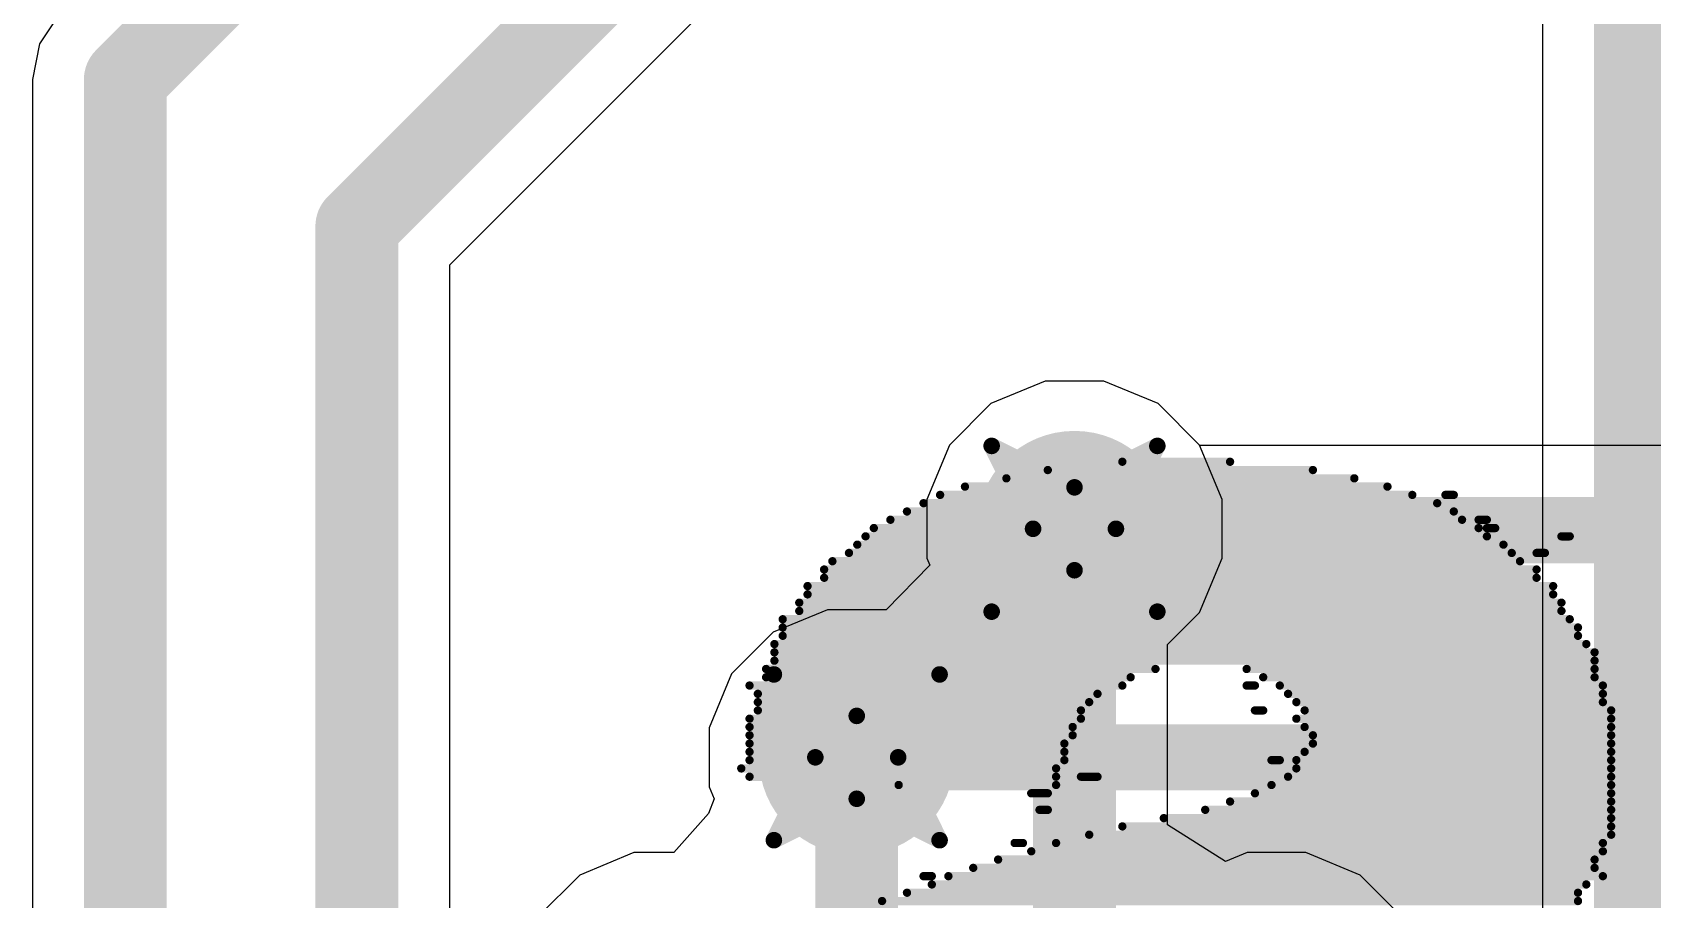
# Model space of a CAD drawing. Header units: inches. Extents: x -5 to 247, y -53 to 67.
# Drawn here: x 17.446 to 22.413, y -16.862 to -14.205 of the extents above; entities that cross this region are included whole.
import ezdxf

# ---------------------------------------------------------------- set-up
doc = ezdxf.new("R2010")
doc.units = ezdxf.units.IN
for name, color, linetype in [('Bottom Layer', 5, 'Continuous'), ('Bottom Overlay', 54, 'Continuous'), ('Drill Drawing', 1, 'Continuous'), ('Top Layer', 1, 'Continuous'), ('Via Holes', 16, 'Continuous')]:
    doc.layers.add(name, color=color, linetype=linetype)

msp = doc.modelspace()

# ---------------------------------------------------------------- hatches: boundary and pattern name
at = {"layer": 'Bottom Layer'}
h = msp.add_hatch(color=5, dxfattribs=at)
edge = h.paths.add_edge_path()
edge.add_arc((20.6407, -15.726), 0.3, 0, 360)
h = msp.add_hatch(color=5, dxfattribs=at)
edge = h.paths.add_edge_path()
edge.add_arc((19.9731, -16.4264), 0.3, 0, 360)
at = {"layer": 'Top Layer'}
h = msp.add_hatch(color=1, dxfattribs=at)
edge = h.paths.add_edge_path()
edge.add_arc((20.6407, -15.726), 0.3, 0, 360)
h = msp.add_hatch(color=1, dxfattribs=at)
edge = h.paths.add_edge_path()
edge.add_arc((19.9731, -16.4264), 0.3, 0, 360)
at = {"layer": 'Via Holes'}
h = msp.add_hatch(color=7, dxfattribs=at)
edge = h.paths.add_edge_path()
edge.add_arc((20.6407, -15.726), 0.15, 0, 360)
h = msp.add_hatch(color=7, dxfattribs=at)
edge = h.paths.add_edge_path()
edge.add_arc((19.9731, -16.4264), 0.15, 0, 360)

# ---------------------------------------------------------------- linework, layer by layer
at = {"layer": 'Bottom Layer'}
for p, q in [((20.5507, -15.2736), (20.3844, -15.3425)), ((20.7307, -15.2736), (20.5507, -15.2736)), ((20.8969, -15.3425), (20.7307, -15.2736)), ((20.3844, -15.3425), (20.2571, -15.4697)), ((21.0242, -15.4697), (20.8969, -15.3425)), ((20.2571, -15.4697), (20.1883, -15.636)), ((21.0248, -15.4712), (21.0242, -15.4697)), ((26.0979, -15.4712), (21.0248, -15.4712)), ((20.1883, -15.636), (20.1883, -15.816)), ((20.197, -15.837), (20.0631, -15.974)), ((20.1883, -15.816), (20.197, -15.837)), ((19.8831, -15.974), (19.7168, -16.0429)), ((20.0631, -15.974), (19.8831, -15.974)), ((19.7168, -16.0429), (19.5896, -16.1701)), ((19.5896, -16.1701), (19.5207, -16.3364)), ((19.5207, -16.3364), (19.5207, -16.5164)), ((19.5207, -16.5164), (19.5363, -16.554)), ((19.5363, -16.554), (19.5183, -16.5987)), ((19.5183, -16.5987), (19.4119, -16.7183)), ((19.2902, -16.7183), (19.1239, -16.7872)), ((19.4119, -16.7183), (19.2902, -16.7183)), ((19.1239, -16.7872), (18.9967, -16.9145))]:
    msp.add_line(p, q, dxfattribs=at)
for points in [[(20.6407, -15.7302, 0.2032, 0.2032, 0), (26.2052, -15.7302, 0.2032, 0.2032, 0)], [(19.9731, -16.4264, 0.2032, 0.2032, 0), (26.704, -16.4264, 0.2032, 0.2032, 0)]]:
    msp.add_lwpolyline(points, format="xyseb", dxfattribs=at)
for points in [[(20.5899, -15.7302, 0.1016, 0.1016, 1), (20.6915, -15.7302, 0.1016, 0.1016, 1)], [(19.9223, -16.4264, 0.1016, 0.1016, 1), (20.0239, -16.4264, 0.1016, 0.1016, 1)]]:
    msp.add_lwpolyline(points, format="xyseb", close=True, dxfattribs=at)
at = {"layer": 'Bottom Overlay'}
for points in [[(20.5589, -15.546, 0.0254, 0.0254, 0), (21.3717, -15.546, 0.0254, 0.0254, 0)], [(20.7875, -15.5206, 0.0254, 0.0254, 0), (21.1177, -15.5206, 0.0254, 0.0254, 0)], [(20.3049, -15.5968, 0.0254, 0.0254, 0), (21.6003, -15.5968, 0.0254, 0.0254, 0)], [(20.4319, -15.5714, 0.0254, 0.0254, 0), (21.4987, -15.5714, 0.0254, 0.0254, 0)], [(20.1779, -15.6476, 0.0254, 0.0254, 0), (21.7527, -15.6476, 0.0254, 0.0254, 0)], [(20.2287, -15.6222, 0.0254, 0.0254, 0), (21.6765, -15.6222, 0.0254, 0.0254, 0)], [(21.7781, -15.6222, 0.0254, 0.0254, 0), (21.8035, -15.6222, 0.0254, 0.0254, 0)], [(20.0763, -15.6984, 0.0254, 0.0254, 0), (21.8289, -15.6984, 0.0254, 0.0254, 0)], [(20.1271, -15.673, 0.0254, 0.0254, 0), (21.8035, -15.673, 0.0254, 0.0254, 0)], [(21.8797, -15.6984, 0.0254, 0.0254, 0), (21.9051, -15.6984, 0.0254, 0.0254, 0)], [(20.0001, -15.7492, 0.0254, 0.0254, 0), (21.9051, -15.7492, 0.0254, 0.0254, 0)], [(20.0255, -15.7238, 0.0254, 0.0254, 0), (21.8797, -15.7238, 0.0254, 0.0254, 0)], [(21.9051, -15.7238, 0.0254, 0.0254, 0), (21.9305, -15.7238, 0.0254, 0.0254, 0)], [(22.1337, -15.7492, 0.0254, 0.0254, 0), (22.1591, -15.7492, 0.0254, 0.0254, 0)], [(19.9493, -15.8, 0.0254, 0.0254, 0), (21.9813, -15.8, 0.0254, 0.0254, 0)], [(19.9747, -15.7746, 0.0254, 0.0254, 0), (21.9559, -15.7746, 0.0254, 0.0254, 0)], [(22.0575, -15.8, 0.0254, 0.0254, 0), (22.0829, -15.8, 0.0254, 0.0254, 0)], [(19.8731, -15.8508, 0.0254, 0.0254, 0), (22.0575, -15.8508, 0.0254, 0.0254, 0)], [(19.8985, -15.8254, 0.0254, 0.0254, 0), (22.0067, -15.8254, 0.0254, 0.0254, 0)], [(19.8223, -15.9016, 0.0254, 0.0254, 0), (22.1083, -15.9016, 0.0254, 0.0254, 0)], [(19.8731, -15.8762, 0.0254, 0.0254, 0), (22.0575, -15.8762, 0.0254, 0.0254, 0)], [(19.7969, -15.9524, 0.0254, 0.0254, 0), (22.1337, -15.9524, 0.0254, 0.0254, 0)], [(19.8223, -15.927, 0.0254, 0.0254, 0), (22.1083, -15.927, 0.0254, 0.0254, 0)], [(19.7461, -16.0032, 0.0254, 0.0254, 0), (22.1591, -16.0032, 0.0254, 0.0254, 0)], [(19.7969, -15.9778, 0.0254, 0.0254, 0), (22.1337, -15.9778, 0.0254, 0.0254, 0)], [(19.7461, -16.0286, 0.0254, 0.0254, 0), (22.1845, -16.0286, 0.0254, 0.0254, 0)], [(19.7461, -16.054, 0.0254, 0.0254, 0), (22.1845, -16.054, 0.0254, 0.0254, 0)], [(19.7207, -16.0794, 0.0254, 0.0254, 0), (22.2099, -16.0794, 0.0254, 0.0254, 0)], [(19.7207, -16.1048, 0.0254, 0.0254, 0), (22.2353, -16.1048, 0.0254, 0.0254, 0)], [(19.6953, -16.1556, 0.0254, 0.0254, 0), (20.8891, -16.1556, 0.0254, 0.0254, 0)], [(19.7207, -16.1302, 0.0254, 0.0254, 0), (22.2353, -16.1302, 0.0254, 0.0254, 0)], [(21.1685, -16.1556, 0.0254, 0.0254, 0), (22.2353, -16.1556, 0.0254, 0.0254, 0)], [(19.6953, -16.181, 0.0254, 0.0254, 0), (20.8129, -16.181, 0.0254, 0.0254, 0)], [(21.2193, -16.181, 0.0254, 0.0254, 0), (22.2353, -16.181, 0.0254, 0.0254, 0)], [(19.6445, -16.2064, 0.0254, 0.0254, 0), (20.7875, -16.2064, 0.0254, 0.0254, 0)], [(19.6699, -16.2318, 0.0254, 0.0254, 0), (20.7113, -16.2318, 0.0254, 0.0254, 0)], [(21.1685, -16.2064, 0.0254, 0.0254, 0), (21.1939, -16.2064, 0.0254, 0.0254, 0)], [(21.2701, -16.2064, 0.0254, 0.0254, 0), (22.2607, -16.2064, 0.0254, 0.0254, 0)], [(21.2955, -16.2318, 0.0254, 0.0254, 0), (22.2607, -16.2318, 0.0254, 0.0254, 0)], [(19.6699, -16.2572, 0.0254, 0.0254, 0), (20.6859, -16.2572, 0.0254, 0.0254, 0)], [(19.6699, -16.2826, 0.0254, 0.0254, 0), (20.6605, -16.2826, 0.0254, 0.0254, 0)], [(21.1939, -16.2826, 0.0254, 0.0254, 0), (21.2193, -16.2826, 0.0254, 0.0254, 0)], [(21.3209, -16.2572, 0.0254, 0.0254, 0), (22.2607, -16.2572, 0.0254, 0.0254, 0)], [(21.3463, -16.2826, 0.0254, 0.0254, 0), (22.2861, -16.2826, 0.0254, 0.0254, 0)], [(19.6445, -16.308, 0.0254, 0.0254, 0), (20.6605, -16.308, 0.0254, 0.0254, 0)], [(19.6445, -16.3334, 0.0254, 0.0254, 0), (20.6351, -16.3334, 0.0254, 0.0254, 0)], [(21.3209, -16.308, 0.0254, 0.0254, 0), (22.2861, -16.308, 0.0254, 0.0254, 0)], [(21.3463, -16.3334, 0.0254, 0.0254, 0), (22.2861, -16.3334, 0.0254, 0.0254, 0)], [(19.6445, -16.3588, 0.0254, 0.0254, 0), (20.6351, -16.3588, 0.0254, 0.0254, 0)], [(19.6445, -16.3842, 0.0254, 0.0254, 0), (20.6097, -16.3842, 0.0254, 0.0254, 0)], [(21.3717, -16.3588, 0.0254, 0.0254, 0), (22.2861, -16.3588, 0.0254, 0.0254, 0)], [(21.3717, -16.3842, 0.0254, 0.0254, 0), (22.2861, -16.3842, 0.0254, 0.0254, 0)], [(19.6445, -16.4096, 0.0254, 0.0254, 0), (20.6097, -16.4096, 0.0254, 0.0254, 0)], [(19.6445, -16.435, 0.0254, 0.0254, 0), (20.6097, -16.435, 0.0254, 0.0254, 0)], [(21.2447, -16.435, 0.0254, 0.0254, 0), (21.2701, -16.435, 0.0254, 0.0254, 0)], [(21.3209, -16.435, 0.0254, 0.0254, 0), (22.2861, -16.435, 0.0254, 0.0254, 0)], [(21.3463, -16.4096, 0.0254, 0.0254, 0), (22.2861, -16.4096, 0.0254, 0.0254, 0)], [(19.6191, -16.4604, 0.0254, 0.0254, 0), (20.5843, -16.4604, 0.0254, 0.0254, 0)], [(19.6445, -16.4858, 0.0254, 0.0254, 0), (20.5843, -16.4858, 0.0254, 0.0254, 0)], [(20.6605, -16.4858, 0.0254, 0.0254, 0), (20.7113, -16.4858, 0.0254, 0.0254, 0)], [(21.2955, -16.4858, 0.0254, 0.0254, 0), (22.2861, -16.4858, 0.0254, 0.0254, 0)], [(21.3209, -16.4604, 0.0254, 0.0254, 0), (22.2861, -16.4604, 0.0254, 0.0254, 0)], [(20.1017, -16.5112, 0.0254, 0.0254, 0), (20.5843, -16.5112, 0.0254, 0.0254, 0)], [(20.5081, -16.5366, 0.0254, 0.0254, 0), (20.5589, -16.5366, 0.0254, 0.0254, 0)], [(21.1939, -16.5366, 0.0254, 0.0254, 0), (22.2861, -16.5366, 0.0254, 0.0254, 0)], [(21.2447, -16.5112, 0.0254, 0.0254, 0), (22.2861, -16.5112, 0.0254, 0.0254, 0)], [(20.5335, -16.5874, 0.0254, 0.0254, 0), (20.5589, -16.5874, 0.0254, 0.0254, 0)], [(21.0415, -16.5874, 0.0254, 0.0254, 0), (22.2861, -16.5874, 0.0254, 0.0254, 0)], [(21.1177, -16.562, 0.0254, 0.0254, 0), (22.2861, -16.562, 0.0254, 0.0254, 0)], [(20.7875, -16.6382, 0.0254, 0.0254, 0), (22.2861, -16.6382, 0.0254, 0.0254, 0)], [(20.9145, -16.6128, 0.0254, 0.0254, 0), (22.2861, -16.6128, 0.0254, 0.0254, 0)], [(20.4573, -16.689, 0.0254, 0.0254, 0), (20.4827, -16.689, 0.0254, 0.0254, 0)], [(20.5843, -16.689, 0.0254, 0.0254, 0), (22.2607, -16.689, 0.0254, 0.0254, 0)], [(20.6859, -16.6636, 0.0254, 0.0254, 0), (22.2861, -16.6636, 0.0254, 0.0254, 0)], [(20.4065, -16.7398, 0.0254, 0.0254, 0), (22.2353, -16.7398, 0.0254, 0.0254, 0)], [(20.5081, -16.7144, 0.0254, 0.0254, 0), (22.2607, -16.7144, 0.0254, 0.0254, 0)], [(20.1779, -16.7906, 0.0254, 0.0254, 0), (20.2033, -16.7906, 0.0254, 0.0254, 0)], [(20.2541, -16.7906, 0.0254, 0.0254, 0), (22.2607, -16.7906, 0.0254, 0.0254, 0)], [(20.3303, -16.7652, 0.0254, 0.0254, 0), (22.2353, -16.7652, 0.0254, 0.0254, 0)], [(20.1271, -16.8414, 0.0254, 0.0254, 0), (22.1845, -16.8414, 0.0254, 0.0254, 0)], [(20.2033, -16.816, 0.0254, 0.0254, 0), (22.2099, -16.816, 0.0254, 0.0254, 0)], [(20.0509, -16.8668, 0.0254, 0.0254, 0), (22.1845, -16.8668, 0.0254, 0.0254, 0)]]:
    msp.add_lwpolyline(points, format="xyseb", dxfattribs=at)
for points in [[(20.5525, -15.546, 0.0127, 0.0127, 1), (20.5652, -15.546, 0.0127, 0.0127, 1)], [(20.7811, -15.5206, 0.0127, 0.0127, 1), (20.7938, -15.5206, 0.0127, 0.0127, 1)], [(21.1113, -15.5206, 0.0127, 0.0127, 1), (21.124, -15.5206, 0.0127, 0.0127, 1)], [(21.3653, -15.546, 0.0127, 0.0127, 1), (21.378, -15.546, 0.0127, 0.0127, 1)], [(20.2985, -15.5968, 0.0127, 0.0127, 1), (20.3112, -15.5968, 0.0127, 0.0127, 1)], [(20.4255, -15.5714, 0.0127, 0.0127, 1), (20.4382, -15.5714, 0.0127, 0.0127, 1)], [(21.4923, -15.5714, 0.0127, 0.0127, 1), (21.505, -15.5714, 0.0127, 0.0127, 1)], [(21.5939, -15.5968, 0.0127, 0.0127, 1), (21.6066, -15.5968, 0.0127, 0.0127, 1)], [(20.1715, -15.6476, 0.0127, 0.0127, 1), (20.1842, -15.6476, 0.0127, 0.0127, 1)], [(20.2223, -15.6222, 0.0127, 0.0127, 1), (20.235, -15.6222, 0.0127, 0.0127, 1)], [(21.6701, -15.6222, 0.0127, 0.0127, 1), (21.6828, -15.6222, 0.0127, 0.0127, 1)], [(21.7463, -15.6476, 0.0127, 0.0127, 1), (21.759, -15.6476, 0.0127, 0.0127, 1)], [(21.7717, -15.6222, 0.0127, 0.0127, 1), (21.7844, -15.6222, 0.0127, 0.0127, 1)], [(21.7971, -15.6222, 0.0127, 0.0127, 1), (21.8098, -15.6222, 0.0127, 0.0127, 1)], [(20.0699, -15.6984, 0.0127, 0.0127, 1), (20.0826, -15.6984, 0.0127, 0.0127, 1)], [(20.1207, -15.673, 0.0127, 0.0127, 1), (20.1334, -15.673, 0.0127, 0.0127, 1)], [(21.7971, -15.673, 0.0127, 0.0127, 1), (21.8098, -15.673, 0.0127, 0.0127, 1)], [(21.8225, -15.6984, 0.0127, 0.0127, 1), (21.8352, -15.6984, 0.0127, 0.0127, 1)], [(21.8733, -15.6984, 0.0127, 0.0127, 1), (21.886, -15.6984, 0.0127, 0.0127, 1)], [(21.8987, -15.6984, 0.0127, 0.0127, 1), (21.9114, -15.6984, 0.0127, 0.0127, 1)], [(19.9937, -15.7492, 0.0127, 0.0127, 1), (20.0064, -15.7492, 0.0127, 0.0127, 1)], [(20.0191, -15.7238, 0.0127, 0.0127, 1), (20.0318, -15.7238, 0.0127, 0.0127, 1)], [(21.8733, -15.7238, 0.0127, 0.0127, 1), (21.886, -15.7238, 0.0127, 0.0127, 1)], [(21.8987, -15.7238, 0.0127, 0.0127, 1), (21.9114, -15.7238, 0.0127, 0.0127, 1)], [(21.8987, -15.7492, 0.0127, 0.0127, 1), (21.9114, -15.7492, 0.0127, 0.0127, 1)], [(21.9241, -15.7238, 0.0127, 0.0127, 1), (21.9368, -15.7238, 0.0127, 0.0127, 1)], [(22.1273, -15.7492, 0.0127, 0.0127, 1), (22.14, -15.7492, 0.0127, 0.0127, 1)], [(22.1527, -15.7492, 0.0127, 0.0127, 1), (22.1654, -15.7492, 0.0127, 0.0127, 1)], [(19.9429, -15.8, 0.0127, 0.0127, 1), (19.9556, -15.8, 0.0127, 0.0127, 1)], [(19.9683, -15.7746, 0.0127, 0.0127, 1), (19.981, -15.7746, 0.0127, 0.0127, 1)], [(21.9495, -15.7746, 0.0127, 0.0127, 1), (21.9622, -15.7746, 0.0127, 0.0127, 1)], [(21.9749, -15.8, 0.0127, 0.0127, 1), (21.9876, -15.8, 0.0127, 0.0127, 1)], [(22.0511, -15.8, 0.0127, 0.0127, 1), (22.0638, -15.8, 0.0127, 0.0127, 1)], [(22.0765, -15.8, 0.0127, 0.0127, 1), (22.0892, -15.8, 0.0127, 0.0127, 1)], [(19.8667, -15.8508, 0.0127, 0.0127, 1), (19.8794, -15.8508, 0.0127, 0.0127, 1)], [(19.8921, -15.8254, 0.0127, 0.0127, 1), (19.9048, -15.8254, 0.0127, 0.0127, 1)], [(22.0003, -15.8254, 0.0127, 0.0127, 1), (22.013, -15.8254, 0.0127, 0.0127, 1)], [(22.0511, -15.8508, 0.0127, 0.0127, 1), (22.0638, -15.8508, 0.0127, 0.0127, 1)], [(19.8159, -15.9016, 0.0127, 0.0127, 1), (19.8286, -15.9016, 0.0127, 0.0127, 1)], [(19.8667, -15.8762, 0.0127, 0.0127, 1), (19.8794, -15.8762, 0.0127, 0.0127, 1)], [(22.0511, -15.8762, 0.0127, 0.0127, 1), (22.0638, -15.8762, 0.0127, 0.0127, 1)], [(22.1019, -15.9016, 0.0127, 0.0127, 1), (22.1146, -15.9016, 0.0127, 0.0127, 1)], [(19.7905, -15.9524, 0.0127, 0.0127, 1), (19.8032, -15.9524, 0.0127, 0.0127, 1)], [(19.8159, -15.927, 0.0127, 0.0127, 1), (19.8286, -15.927, 0.0127, 0.0127, 1)], [(22.1019, -15.927, 0.0127, 0.0127, 1), (22.1146, -15.927, 0.0127, 0.0127, 1)], [(22.1273, -15.9524, 0.0127, 0.0127, 1), (22.14, -15.9524, 0.0127, 0.0127, 1)], [(19.7397, -16.0032, 0.0127, 0.0127, 1), (19.7524, -16.0032, 0.0127, 0.0127, 1)], [(19.7905, -15.9778, 0.0127, 0.0127, 1), (19.8032, -15.9778, 0.0127, 0.0127, 1)], [(22.1273, -15.9778, 0.0127, 0.0127, 1), (22.14, -15.9778, 0.0127, 0.0127, 1)], [(22.1527, -16.0032, 0.0127, 0.0127, 1), (22.1654, -16.0032, 0.0127, 0.0127, 1)], [(19.7397, -16.0286, 0.0127, 0.0127, 1), (19.7524, -16.0286, 0.0127, 0.0127, 1)], [(19.7397, -16.054, 0.0127, 0.0127, 1), (19.7524, -16.054, 0.0127, 0.0127, 1)], [(22.1781, -16.0286, 0.0127, 0.0127, 1), (22.1908, -16.0286, 0.0127, 0.0127, 1)], [(22.1781, -16.054, 0.0127, 0.0127, 1), (22.1908, -16.054, 0.0127, 0.0127, 1)], [(19.7143, -16.0794, 0.0127, 0.0127, 1), (19.727, -16.0794, 0.0127, 0.0127, 1)], [(19.7143, -16.1048, 0.0127, 0.0127, 1), (19.727, -16.1048, 0.0127, 0.0127, 1)], [(22.2035, -16.0794, 0.0127, 0.0127, 1), (22.2162, -16.0794, 0.0127, 0.0127, 1)], [(22.2289, -16.1048, 0.0127, 0.0127, 1), (22.2416, -16.1048, 0.0127, 0.0127, 1)], [(19.6889, -16.1556, 0.0127, 0.0127, 1), (19.7016, -16.1556, 0.0127, 0.0127, 1)], [(19.7143, -16.1302, 0.0127, 0.0127, 1), (19.727, -16.1302, 0.0127, 0.0127, 1)], [(20.8827, -16.1556, 0.0127, 0.0127, 1), (20.8954, -16.1556, 0.0127, 0.0127, 1)], [(21.1621, -16.1556, 0.0127, 0.0127, 1), (21.1748, -16.1556, 0.0127, 0.0127, 1)], [(22.2289, -16.1302, 0.0127, 0.0127, 1), (22.2416, -16.1302, 0.0127, 0.0127, 1)], [(22.2289, -16.1556, 0.0127, 0.0127, 1), (22.2416, -16.1556, 0.0127, 0.0127, 1)], [(19.6889, -16.181, 0.0127, 0.0127, 1), (19.7016, -16.181, 0.0127, 0.0127, 1)], [(20.8065, -16.181, 0.0127, 0.0127, 1), (20.8192, -16.181, 0.0127, 0.0127, 1)], [(21.2129, -16.181, 0.0127, 0.0127, 1), (21.2256, -16.181, 0.0127, 0.0127, 1)], [(22.2289, -16.181, 0.0127, 0.0127, 1), (22.2416, -16.181, 0.0127, 0.0127, 1)], [(19.6381, -16.2064, 0.0127, 0.0127, 1), (19.6508, -16.2064, 0.0127, 0.0127, 1)], [(19.6635, -16.2318, 0.0127, 0.0127, 1), (19.6762, -16.2318, 0.0127, 0.0127, 1)], [(20.7049, -16.2318, 0.0127, 0.0127, 1), (20.7176, -16.2318, 0.0127, 0.0127, 1)], [(20.7811, -16.2064, 0.0127, 0.0127, 1), (20.7938, -16.2064, 0.0127, 0.0127, 1)], [(21.1621, -16.2064, 0.0127, 0.0127, 1), (21.1748, -16.2064, 0.0127, 0.0127, 1)], [(21.1875, -16.2064, 0.0127, 0.0127, 1), (21.2002, -16.2064, 0.0127, 0.0127, 1)], [(21.2637, -16.2064, 0.0127, 0.0127, 1), (21.2764, -16.2064, 0.0127, 0.0127, 1)], [(21.2891, -16.2318, 0.0127, 0.0127, 1), (21.3018, -16.2318, 0.0127, 0.0127, 1)], [(22.2543, -16.2064, 0.0127, 0.0127, 1), (22.267, -16.2064, 0.0127, 0.0127, 1)], [(22.2543, -16.2318, 0.0127, 0.0127, 1), (22.267, -16.2318, 0.0127, 0.0127, 1)], [(19.6635, -16.2572, 0.0127, 0.0127, 1), (19.6762, -16.2572, 0.0127, 0.0127, 1)], [(19.6635, -16.2826, 0.0127, 0.0127, 1), (19.6762, -16.2826, 0.0127, 0.0127, 1)], [(20.6541, -16.2826, 0.0127, 0.0127, 1), (20.6668, -16.2826, 0.0127, 0.0127, 1)], [(20.6795, -16.2572, 0.0127, 0.0127, 1), (20.6922, -16.2572, 0.0127, 0.0127, 1)], [(21.1875, -16.2826, 0.0127, 0.0127, 1), (21.2002, -16.2826, 0.0127, 0.0127, 1)], [(21.2129, -16.2826, 0.0127, 0.0127, 1), (21.2256, -16.2826, 0.0127, 0.0127, 1)], [(21.3145, -16.2572, 0.0127, 0.0127, 1), (21.3272, -16.2572, 0.0127, 0.0127, 1)], [(21.3399, -16.2826, 0.0127, 0.0127, 1), (21.3526, -16.2826, 0.0127, 0.0127, 1)], [(22.2543, -16.2572, 0.0127, 0.0127, 1), (22.267, -16.2572, 0.0127, 0.0127, 1)], [(22.2797, -16.2826, 0.0127, 0.0127, 1), (22.2924, -16.2826, 0.0127, 0.0127, 1)], [(19.6381, -16.308, 0.0127, 0.0127, 1), (19.6508, -16.308, 0.0127, 0.0127, 1)], [(19.6381, -16.3334, 0.0127, 0.0127, 1), (19.6508, -16.3334, 0.0127, 0.0127, 1)], [(20.6287, -16.3334, 0.0127, 0.0127, 1), (20.6414, -16.3334, 0.0127, 0.0127, 1)], [(20.6541, -16.308, 0.0127, 0.0127, 1), (20.6668, -16.308, 0.0127, 0.0127, 1)], [(21.3145, -16.308, 0.0127, 0.0127, 1), (21.3272, -16.308, 0.0127, 0.0127, 1)], [(21.3399, -16.3334, 0.0127, 0.0127, 1), (21.3526, -16.3334, 0.0127, 0.0127, 1)], [(22.2797, -16.308, 0.0127, 0.0127, 1), (22.2924, -16.308, 0.0127, 0.0127, 1)], [(22.2797, -16.3334, 0.0127, 0.0127, 1), (22.2924, -16.3334, 0.0127, 0.0127, 1)], [(19.6381, -16.3588, 0.0127, 0.0127, 1), (19.6508, -16.3588, 0.0127, 0.0127, 1)], [(19.6381, -16.3842, 0.0127, 0.0127, 1), (19.6508, -16.3842, 0.0127, 0.0127, 1)], [(20.6033, -16.3842, 0.0127, 0.0127, 1), (20.616, -16.3842, 0.0127, 0.0127, 1)], [(20.6287, -16.3588, 0.0127, 0.0127, 1), (20.6414, -16.3588, 0.0127, 0.0127, 1)], [(21.3653, -16.3588, 0.0127, 0.0127, 1), (21.378, -16.3588, 0.0127, 0.0127, 1)], [(21.3653, -16.3842, 0.0127, 0.0127, 1), (21.378, -16.3842, 0.0127, 0.0127, 1)], [(22.2797, -16.3588, 0.0127, 0.0127, 1), (22.2924, -16.3588, 0.0127, 0.0127, 1)], [(22.2797, -16.3842, 0.0127, 0.0127, 1), (22.2924, -16.3842, 0.0127, 0.0127, 1)], [(19.6381, -16.4096, 0.0127, 0.0127, 1), (19.6508, -16.4096, 0.0127, 0.0127, 1)], [(19.6381, -16.435, 0.0127, 0.0127, 1), (19.6508, -16.435, 0.0127, 0.0127, 1)], [(20.6033, -16.4096, 0.0127, 0.0127, 1), (20.616, -16.4096, 0.0127, 0.0127, 1)], [(20.6033, -16.435, 0.0127, 0.0127, 1), (20.616, -16.435, 0.0127, 0.0127, 1)], [(21.2383, -16.435, 0.0127, 0.0127, 1), (21.251, -16.435, 0.0127, 0.0127, 1)], [(21.2637, -16.435, 0.0127, 0.0127, 1), (21.2764, -16.435, 0.0127, 0.0127, 1)], [(21.3145, -16.435, 0.0127, 0.0127, 1), (21.3272, -16.435, 0.0127, 0.0127, 1)], [(21.3399, -16.4096, 0.0127, 0.0127, 1), (21.3526, -16.4096, 0.0127, 0.0127, 1)], [(22.2797, -16.4096, 0.0127, 0.0127, 1), (22.2924, -16.4096, 0.0127, 0.0127, 1)], [(22.2797, -16.435, 0.0127, 0.0127, 1), (22.2924, -16.435, 0.0127, 0.0127, 1)], [(19.6127, -16.4604, 0.0127, 0.0127, 1), (19.6254, -16.4604, 0.0127, 0.0127, 1)], [(19.6381, -16.4858, 0.0127, 0.0127, 1), (19.6508, -16.4858, 0.0127, 0.0127, 1)], [(20.5779, -16.4604, 0.0127, 0.0127, 1), (20.5906, -16.4604, 0.0127, 0.0127, 1)], [(20.5779, -16.4858, 0.0127, 0.0127, 1), (20.5906, -16.4858, 0.0127, 0.0127, 1)], [(20.6541, -16.4858, 0.0127, 0.0127, 1), (20.6668, -16.4858, 0.0127, 0.0127, 1)], [(20.7049, -16.4858, 0.0127, 0.0127, 1), (20.7176, -16.4858, 0.0127, 0.0127, 1)], [(21.2891, -16.4858, 0.0127, 0.0127, 1), (21.3018, -16.4858, 0.0127, 0.0127, 1)], [(21.3145, -16.4604, 0.0127, 0.0127, 1), (21.3272, -16.4604, 0.0127, 0.0127, 1)], [(22.2797, -16.4604, 0.0127, 0.0127, 1), (22.2924, -16.4604, 0.0127, 0.0127, 1)], [(22.2797, -16.4858, 0.0127, 0.0127, 1), (22.2924, -16.4858, 0.0127, 0.0127, 1)], [(20.0953, -16.5112, 0.0127, 0.0127, 1), (20.108, -16.5112, 0.0127, 0.0127, 1)], [(20.5017, -16.5366, 0.0127, 0.0127, 1), (20.5144, -16.5366, 0.0127, 0.0127, 1)], [(20.5525, -16.5366, 0.0127, 0.0127, 1), (20.5652, -16.5366, 0.0127, 0.0127, 1)], [(20.5779, -16.5112, 0.0127, 0.0127, 1), (20.5906, -16.5112, 0.0127, 0.0127, 1)], [(21.1875, -16.5366, 0.0127, 0.0127, 1), (21.2002, -16.5366, 0.0127, 0.0127, 1)], [(21.2383, -16.5112, 0.0127, 0.0127, 1), (21.251, -16.5112, 0.0127, 0.0127, 1)], [(22.2797, -16.5112, 0.0127, 0.0127, 1), (22.2924, -16.5112, 0.0127, 0.0127, 1)], [(22.2797, -16.5366, 0.0127, 0.0127, 1), (22.2924, -16.5366, 0.0127, 0.0127, 1)], [(20.5271, -16.5874, 0.0127, 0.0127, 1), (20.5398, -16.5874, 0.0127, 0.0127, 1)], [(20.5525, -16.5874, 0.0127, 0.0127, 1), (20.5652, -16.5874, 0.0127, 0.0127, 1)], [(21.0351, -16.5874, 0.0127, 0.0127, 1), (21.0478, -16.5874, 0.0127, 0.0127, 1)], [(21.1113, -16.562, 0.0127, 0.0127, 1), (21.124, -16.562, 0.0127, 0.0127, 1)], [(22.2797, -16.562, 0.0127, 0.0127, 1), (22.2924, -16.562, 0.0127, 0.0127, 1)], [(22.2797, -16.5874, 0.0127, 0.0127, 1), (22.2924, -16.5874, 0.0127, 0.0127, 1)], [(20.7811, -16.6382, 0.0127, 0.0127, 1), (20.7938, -16.6382, 0.0127, 0.0127, 1)], [(20.9081, -16.6128, 0.0127, 0.0127, 1), (20.9208, -16.6128, 0.0127, 0.0127, 1)], [(22.2797, -16.6128, 0.0127, 0.0127, 1), (22.2924, -16.6128, 0.0127, 0.0127, 1)], [(22.2797, -16.6382, 0.0127, 0.0127, 1), (22.2924, -16.6382, 0.0127, 0.0127, 1)], [(20.4509, -16.689, 0.0127, 0.0127, 1), (20.4636, -16.689, 0.0127, 0.0127, 1)], [(20.4763, -16.689, 0.0127, 0.0127, 1), (20.489, -16.689, 0.0127, 0.0127, 1)], [(20.5779, -16.689, 0.0127, 0.0127, 1), (20.5906, -16.689, 0.0127, 0.0127, 1)], [(20.6795, -16.6636, 0.0127, 0.0127, 1), (20.6922, -16.6636, 0.0127, 0.0127, 1)], [(22.2543, -16.689, 0.0127, 0.0127, 1), (22.267, -16.689, 0.0127, 0.0127, 1)], [(22.2797, -16.6636, 0.0127, 0.0127, 1), (22.2924, -16.6636, 0.0127, 0.0127, 1)], [(20.4001, -16.7398, 0.0127, 0.0127, 1), (20.4128, -16.7398, 0.0127, 0.0127, 1)], [(20.5017, -16.7144, 0.0127, 0.0127, 1), (20.5144, -16.7144, 0.0127, 0.0127, 1)], [(22.2289, -16.7398, 0.0127, 0.0127, 1), (22.2416, -16.7398, 0.0127, 0.0127, 1)], [(22.2543, -16.7144, 0.0127, 0.0127, 1), (22.267, -16.7144, 0.0127, 0.0127, 1)], [(20.1715, -16.7906, 0.0127, 0.0127, 1), (20.1842, -16.7906, 0.0127, 0.0127, 1)], [(20.1969, -16.7906, 0.0127, 0.0127, 1), (20.2096, -16.7906, 0.0127, 0.0127, 1)], [(20.2477, -16.7906, 0.0127, 0.0127, 1), (20.2604, -16.7906, 0.0127, 0.0127, 1)], [(20.3239, -16.7652, 0.0127, 0.0127, 1), (20.3366, -16.7652, 0.0127, 0.0127, 1)], [(22.2289, -16.7652, 0.0127, 0.0127, 1), (22.2416, -16.7652, 0.0127, 0.0127, 1)], [(22.2543, -16.7906, 0.0127, 0.0127, 1), (22.267, -16.7906, 0.0127, 0.0127, 1)], [(20.1207, -16.8414, 0.0127, 0.0127, 1), (20.1334, -16.8414, 0.0127, 0.0127, 1)], [(20.1969, -16.816, 0.0127, 0.0127, 1), (20.2096, -16.816, 0.0127, 0.0127, 1)], [(22.1781, -16.8414, 0.0127, 0.0127, 1), (22.1908, -16.8414, 0.0127, 0.0127, 1)], [(22.2035, -16.816, 0.0127, 0.0127, 1), (22.2162, -16.816, 0.0127, 0.0127, 1)], [(20.0445, -16.8668, 0.0127, 0.0127, 1), (20.0572, -16.8668, 0.0127, 0.0127, 1)], [(22.1781, -16.8668, 0.0127, 0.0127, 1), (22.1908, -16.8668, 0.0127, 0.0127, 1)]]:
    msp.add_lwpolyline(points, format="xyseb", close=True, dxfattribs=at)
at = {"layer": 'Drill Drawing'}
for points in [[(20.3867, -15.472, 0.0508, 0.0508, 0), (20.6407, -15.599, 0.0508, 0.0508, 0)], [(20.3867, -15.472, 0.0508, 0.0508, 0), (20.5137, -15.726, 0.0508, 0.0508, 0)], [(20.6407, -15.599, 0.0508, 0.0508, 0), (20.8947, -15.472, 0.0508, 0.0508, 0)], [(20.7677, -15.726, 0.0508, 0.0508, 0), (20.8947, -15.472, 0.0508, 0.0508, 0)], [(20.3867, -15.98, 0.0508, 0.0508, 0), (20.5137, -15.726, 0.0508, 0.0508, 0)], [(20.7677, -15.726, 0.0508, 0.0508, 0), (20.8947, -15.98, 0.0508, 0.0508, 0)], [(20.3867, -15.98, 0.0508, 0.0508, 0), (20.6407, -15.853, 0.0508, 0.0508, 0)], [(20.6407, -15.853, 0.0508, 0.0508, 0), (20.8947, -15.98, 0.0508, 0.0508, 0)], [(19.7191, -16.1724, 0.0508, 0.0508, 0), (19.9731, -16.2994, 0.0508, 0.0508, 0)], [(19.7191, -16.1724, 0.0508, 0.0508, 0), (19.8461, -16.4264, 0.0508, 0.0508, 0)], [(19.9731, -16.2994, 0.0508, 0.0508, 0), (20.2271, -16.1724, 0.0508, 0.0508, 0)], [(20.1001, -16.4264, 0.0508, 0.0508, 0), (20.2271, -16.1724, 0.0508, 0.0508, 0)], [(19.7191, -16.6804, 0.0508, 0.0508, 0), (19.8461, -16.4264, 0.0508, 0.0508, 0)], [(20.1001, -16.4264, 0.0508, 0.0508, 0), (20.2271, -16.6804, 0.0508, 0.0508, 0)], [(19.7191, -16.6804, 0.0508, 0.0508, 0), (19.9731, -16.5534, 0.0508, 0.0508, 0)], [(19.9731, -16.5534, 0.0508, 0.0508, 0), (20.2271, -16.6804, 0.0508, 0.0508, 0)]]:
    msp.add_lwpolyline(points, format="xyseb", dxfattribs=at)
for points in [[(20.374, -15.472, 0.0254, 0.0254, 1), (20.3994, -15.472, 0.0254, 0.0254, 1)], [(20.374, -15.472, 0.0254, 0.0254, 1), (20.3994, -15.472, 0.0254, 0.0254, 1)], [(20.882, -15.472, 0.0254, 0.0254, 1), (20.9074, -15.472, 0.0254, 0.0254, 1)], [(20.882, -15.472, 0.0254, 0.0254, 1), (20.9074, -15.472, 0.0254, 0.0254, 1)], [(20.628, -15.599, 0.0254, 0.0254, 1), (20.6534, -15.599, 0.0254, 0.0254, 1)], [(20.628, -15.599, 0.0254, 0.0254, 1), (20.6534, -15.599, 0.0254, 0.0254, 1)], [(20.501, -15.726, 0.0254, 0.0254, 1), (20.5264, -15.726, 0.0254, 0.0254, 1)], [(20.501, -15.726, 0.0254, 0.0254, 1), (20.5264, -15.726, 0.0254, 0.0254, 1)], [(20.755, -15.726, 0.0254, 0.0254, 1), (20.7804, -15.726, 0.0254, 0.0254, 1)], [(20.755, -15.726, 0.0254, 0.0254, 1), (20.7804, -15.726, 0.0254, 0.0254, 1)], [(20.628, -15.853, 0.0254, 0.0254, 1), (20.6534, -15.853, 0.0254, 0.0254, 1)], [(20.628, -15.853, 0.0254, 0.0254, 1), (20.6534, -15.853, 0.0254, 0.0254, 1)], [(20.374, -15.98, 0.0254, 0.0254, 1), (20.3994, -15.98, 0.0254, 0.0254, 1)], [(20.374, -15.98, 0.0254, 0.0254, 1), (20.3994, -15.98, 0.0254, 0.0254, 1)], [(20.882, -15.98, 0.0254, 0.0254, 1), (20.9074, -15.98, 0.0254, 0.0254, 1)], [(20.882, -15.98, 0.0254, 0.0254, 1), (20.9074, -15.98, 0.0254, 0.0254, 1)], [(19.7064, -16.1724, 0.0254, 0.0254, 1), (19.7318, -16.1724, 0.0254, 0.0254, 1)], [(19.7064, -16.1724, 0.0254, 0.0254, 1), (19.7318, -16.1724, 0.0254, 0.0254, 1)], [(20.2144, -16.1724, 0.0254, 0.0254, 1), (20.2398, -16.1724, 0.0254, 0.0254, 1)], [(20.2144, -16.1724, 0.0254, 0.0254, 1), (20.2398, -16.1724, 0.0254, 0.0254, 1)], [(19.9604, -16.2994, 0.0254, 0.0254, 1), (19.9858, -16.2994, 0.0254, 0.0254, 1)], [(19.9604, -16.2994, 0.0254, 0.0254, 1), (19.9858, -16.2994, 0.0254, 0.0254, 1)], [(19.8334, -16.4264, 0.0254, 0.0254, 1), (19.8588, -16.4264, 0.0254, 0.0254, 1)], [(19.8334, -16.4264, 0.0254, 0.0254, 1), (19.8588, -16.4264, 0.0254, 0.0254, 1)], [(20.0874, -16.4264, 0.0254, 0.0254, 1), (20.1128, -16.4264, 0.0254, 0.0254, 1)], [(20.0874, -16.4264, 0.0254, 0.0254, 1), (20.1128, -16.4264, 0.0254, 0.0254, 1)], [(19.9604, -16.5534, 0.0254, 0.0254, 1), (19.9858, -16.5534, 0.0254, 0.0254, 1)], [(19.9604, -16.5534, 0.0254, 0.0254, 1), (19.9858, -16.5534, 0.0254, 0.0254, 1)], [(19.7064, -16.6804, 0.0254, 0.0254, 1), (19.7318, -16.6804, 0.0254, 0.0254, 1)], [(19.7064, -16.6804, 0.0254, 0.0254, 1), (19.7318, -16.6804, 0.0254, 0.0254, 1)], [(20.2144, -16.6804, 0.0254, 0.0254, 1), (20.2398, -16.6804, 0.0254, 0.0254, 1)], [(20.2144, -16.6804, 0.0254, 0.0254, 1), (20.2398, -16.6804, 0.0254, 0.0254, 1)]]:
    msp.add_lwpolyline(points, format="xyseb", close=True, dxfattribs=at)
at = {"layer": 'Top Layer'}
for p, q in [((22.0758, -11.5084), (22.0758, -17.6116)), ((18.7253, -14.9167), (20.3371, -13.3048)), ((17.5292, -14.1475), (17.4675, -14.24)), ((17.4675, -14.24), (17.4458, -14.349)), ((17.4458, -14.349), (17.4458, -14.349)), ((17.4458, -14.349), (17.4458, -22.0168)), ((18.7253, -22.5137), (18.7253, -14.9167)), ((20.5507, -15.2736), (20.3844, -15.3425)), ((20.7307, -15.2736), (20.5507, -15.2736)), ((20.8969, -15.3425), (20.7307, -15.2736)), ((20.3844, -15.3425), (20.2571, -15.4697)), ((21.0242, -15.4697), (20.8969, -15.3425)), ((20.2571, -15.4697), (20.1883, -15.636)), ((21.0931, -15.636), (21.0242, -15.4697)), ((20.1883, -15.636), (20.1883, -15.816)), ((21.0931, -15.816), (21.0931, -15.636)), ((20.197, -15.837), (20.0631, -15.974)), ((20.1883, -15.816), (20.197, -15.837)), ((21.0242, -15.9822), (21.0931, -15.816)), ((19.8831, -15.974), (19.7168, -16.0429)), ((20.0631, -15.974), (19.8831, -15.974)), ((20.9255, -16.0809), (21.0242, -15.9822)), ((19.7168, -16.0429), (19.5896, -16.1701)), ((20.9255, -16.6329), (20.9255, -16.0809)), ((19.5896, -16.1701), (19.5207, -16.3364)), ((19.5207, -16.3364), (19.5207, -16.5164)), ((19.5207, -16.5164), (19.5363, -16.554)), ((19.5363, -16.554), (19.5183, -16.5987)), ((19.5183, -16.5987), (19.4119, -16.7183)), ((21.1033, -16.7458), (20.9255, -16.6329)), ((19.2902, -16.7183), (19.1239, -16.7872)), ((19.4119, -16.7183), (19.2902, -16.7183)), ((21.1698, -16.7183), (21.1033, -16.7458)), ((21.3498, -16.7183), (21.1698, -16.7183)), ((21.5161, -16.7872), (21.3498, -16.7183)), ((19.1239, -16.7872), (18.9967, -16.9145)), ((21.6433, -16.9145), (21.5161, -16.7872))]:
    msp.add_line(p, q, dxfattribs=at)
for points in [[(22.3607, -17.9665, 0.254, 0.254, 0), (22.3607, -10.606, 0.254, 0.254, 0)], [(17.7307, -14.349, 0.254, 0.254, 0), (19.8836, -12.196, 0.254, 0.254, 0)], [(18.4404, -14.7987, 0.254, 0.254, 0), (20.3867, -12.8524, 0.254, 0.254, 0)], [(17.7307, -22.1348, 0.254, 0.254, 0), (17.7307, -14.349, 0.254, 0.254, 0)], [(18.4404, -22.5137, 0.254, 0.254, 0), (18.4404, -14.7987, 0.254, 0.254, 0)], [(20.6407, -24.1637, 0.254, 0.254, 0), (20.6407, -15.726, 0.254, 0.254, 0)], [(19.9731, -23.8022, 0.254, 0.254, 0), (19.9731, -16.4264, 0.254, 0.254, 0)]]:
    msp.add_lwpolyline(points, format="xyseb", dxfattribs=at)
for points in [[(17.6672, -14.349, 0.127, 0.127, 1), (17.7942, -14.349, 0.127, 0.127, 1)], [(17.6672, -14.349, 0.127, 0.127, 1), (17.7942, -14.349, 0.127, 0.127, 1)], [(18.3769, -14.7987, 0.127, 0.127, 1), (18.5039, -14.7987, 0.127, 0.127, 1)], [(18.3769, -14.7987, 0.127, 0.127, 1), (18.5039, -14.7987, 0.127, 0.127, 1)], [(20.5772, -15.726, 0.127, 0.127, 1), (20.7042, -15.726, 0.127, 0.127, 1)], [(19.9096, -16.4264, 0.127, 0.127, 1), (20.0366, -16.4264, 0.127, 0.127, 1)]]:
    msp.add_lwpolyline(points, format="xyseb", close=True, dxfattribs=at)

doc.saveas('drawing.dxf')
